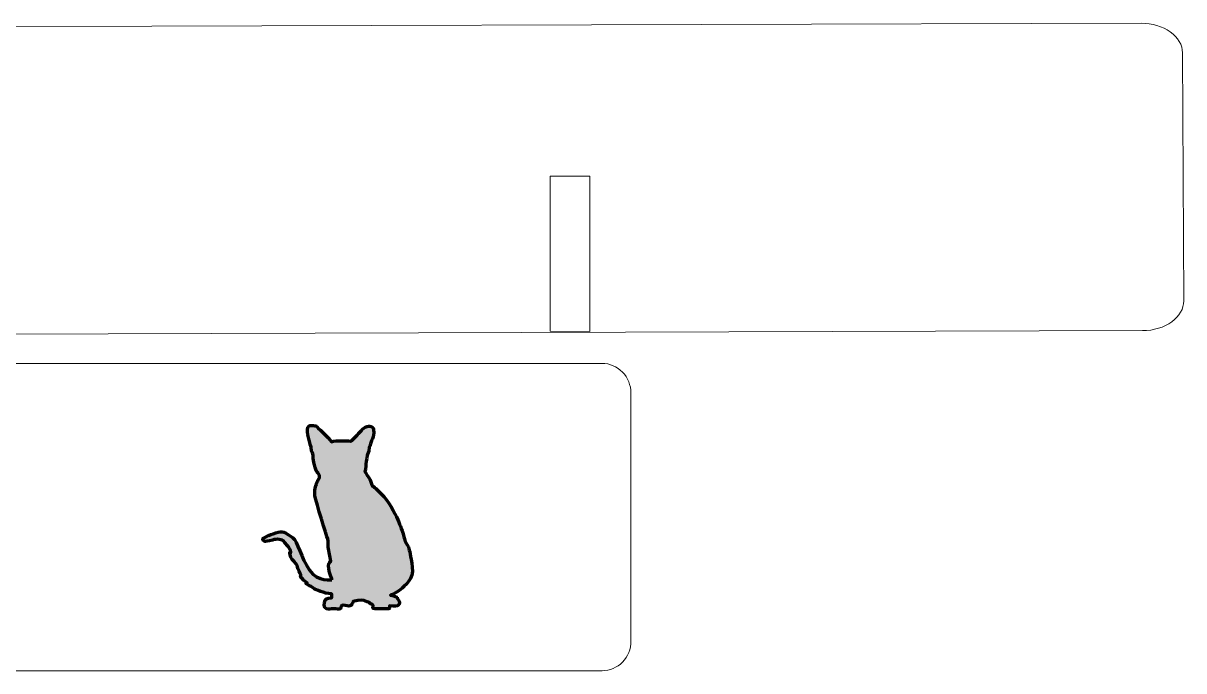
# Model space of a CAD drawing. Header units: millimetres. Extents: x -273 to -53, y 69 to 199.
# Drawn here: x -165.6 to -53.1, y 135.8 to 198.5 of the extents above; entities that cross this region are included whole.
import ezdxf

# ---------------------------------------------------------------- set-up
doc = ezdxf.new("R2010")
doc.units = ezdxf.units.MM
doc.header["$MEASUREMENT"] = 0
doc.layers.add('Calque_par_d_faut', color=7, linetype='Continuous')

msp = doc.modelspace()

# ---------------------------------------------------------------- hatches: boundary and pattern name
at = {"layer": 'Calque_par_d_faut', "true_color": 0x191919}
h = msp.add_hatch(color=250, dxfattribs=at)
edge = h.paths.add_edge_path()
edge.add_spline(control_points=[(-135.6695, 144.5922), (-135.6695, 144.5922), (-136.9869, 144.3372), (-137.8369, 145.5272), (-138.6868, 146.7172), (-138.9418, 148.2896), (-139.4943, 148.6721), (-140.0467, 149.0545), (-140.2804, 149.3732), (-140.8754, 149.2033), (-141.4704, 149.0333), (-142.2778, 148.6933), (-142.3628, 148.5658), (-142.4478, 148.4383), (-142.1503, 148.3108), (-142.1503, 148.3108), (-142.1503, 148.3108), (-141.8529, 148.3108), (-141.4279, 148.4383), (-141.0029, 148.5658), (-140.4504, 148.5233), (-140.2804, 148.2683), (-140.1104, 148.0133), (-139.813, 147.7584), (-139.6855, 147.4184), (-139.558, 147.0784), (-139.728, 147.2484), (-139.728, 147.2484), (-139.728, 147.2484), (-139.7705, 146.8234), (-139.5155, 146.5684), (-139.2605, 146.3134), (-138.963, 145.9736), (-139.0055, 145.8459), (-139.048, 145.7186), (-138.6656, 145.0809), (-138.6656, 145.0809), (-138.6656, 145.0809), (-138.7081, 144.8684), (-138.7081, 144.8684), (-138.7081, 144.8684), (-138.4956, 144.6562), (-138.4956, 144.6562), (-138.4956, 144.6562), (-138.3681, 144.4861), (-138.1556, 144.3585), (-137.9431, 144.2311), (-138.1981, 144.2311), (-138.1981, 144.2311), (-138.1981, 144.2311), (-137.8156, 143.9762), (-137.6881, 143.9337), (-137.5606, 143.8913), (-137.3057, 143.6787), (-137.3057, 143.6787), (-137.3057, 143.6787), (-136.4132, 143.2537), (-135.6907, 143.2112), (-135.6058, 143.126), (-135.6907, 142.8286), (-135.6907, 142.8286), (-135.6907, 142.8286), (-136.2432, 142.8286), (-136.3282, 142.616), (-136.4132, 142.4035), (-136.4982, 141.8087), (-136.2008, 141.7663), (-135.9033, 141.7238), (-135.7757, 141.7663), (-135.7757, 141.7663), (-135.7757, 141.7663), (-135.4783, 141.8087), (-135.2658, 141.7663), (-135.0533, 141.7238), (-134.8408, 141.7663), (-134.8408, 141.7663), (-134.8408, 141.7663), (-134.7558, 142.0212), (-134.7558, 142.0212), (-134.7558, 142.0212), (-134.6708, 142.1914), (-134.3734, 142.1061), (-134.0759, 142.0212), (-133.9484, 142.0212), (-133.8209, 142.1061), (-133.6934, 142.1914), (-133.6084, 142.4888), (-133.6084, 142.4888), (-133.6084, 142.4888), (-132.716, 142.6589), (-132.5461, 142.5736), (-132.376, 142.4888), (-132.0786, 142.4035), (-132.0786, 142.4035), (-132.0786, 142.4035), (-131.951, 142.2338), (-131.8236, 142.2338), (-131.696, 142.2338), (-131.6536, 142.0212), (-131.6536, 142.0212), (-131.6536, 142.0212), (-131.7384, 141.8511), (-131.6536, 141.8087), (-131.5687, 141.7663), (-130.8887, 141.7663), (-130.5912, 141.7663), (-130.2935, 141.7663), (-130.1237, 141.7238), (-130.0813, 141.8511), (-130.0385, 141.9788), (-130.0813, 142.0637), (-130.0813, 142.0637), (-130.0813, 142.0637), (-129.7411, 142.0212), (-129.7411, 142.0212), (-129.7411, 142.0212), (-129.2736, 141.9788), (-129.1887, 142.1489), (-129.1038, 142.3186), (-129.0614, 142.3611), (-129.1887, 142.5736), (-129.3163, 142.7862), (-129.3588, 142.9138), (-129.3588, 142.9138), (-129.3588, 142.9138), (-129.6986, 143.0412), (-129.6986, 143.0412), (-129.6986, 143.0412), (-129.996, 143.0836), (-129.996, 143.0836), (-129.996, 143.0836), (-129.4012, 143.2961), (-129.0186, 143.636), (-128.6363, 143.9762), (-127.7013, 144.6562), (-127.8714, 145.8034), (-128.0411, 146.9509), (-128.1263, 147.4184), (-128.2537, 147.7584), (-128.3813, 148.0984), (-128.5511, 148.1408), (-128.6363, 148.5658), (-128.7212, 148.9908), (-128.9761, 149.6707), (-129.1887, 150.1807), (-129.4012, 150.6907), (-129.9536, 151.8806), (-130.6337, 152.6455), (-131.3137, 153.4105), (-131.696, 153.6654), (-131.696, 153.6654), (-131.696, 153.6654), (-131.696, 153.538), (-131.7809, 153.793), (-131.8661, 154.0479), (-131.9934, 154.3879), (-132.0359, 154.4304), (-132.0786, 154.4729), (-132.4609, 155.0679), (-132.4609, 155.0679), (-132.4609, 155.0679), (-132.376, 155.4928), (-132.376, 155.7903), (-132.376, 156.0878), (-132.2059, 156.7252), (-132.2059, 156.7252), (-132.2059, 156.7252), (-132.0786, 157.0653), (-132.0786, 157.0653), (-132.0786, 157.0653), (-132.0359, 157.4477), (-132.0359, 157.4477), (-132.0359, 157.4477), (-131.8236, 158.0427), (-131.7384, 158.2552), (-131.6536, 158.4676), (-131.5687, 158.8501), (-131.6111, 158.9351), (-131.6536, 159.0201), (-131.5259, 159.3601), (-131.8661, 159.4451), (-132.2059, 159.5301), (-132.5034, 159.4026), (-132.801, 159.0626), (-133.0984, 158.7226), (-133.7359, 158.0852), (-133.7784, 158.0427), (-133.8209, 158.0002), (-135.3083, 158.1702), (-135.6907, 157.9576), (-135.9457, 158.2977), (-137.1782, 159.4876), (-137.1782, 159.4876), (-137.1782, 159.4876), (-138.0281, 159.785), (-138.0281, 159.1476), (-138.0281, 158.5101), (-137.7306, 157.6177), (-137.6881, 157.4477), (-137.6456, 157.2777), (-137.6456, 157.0653), (-137.6456, 157.0653), (-137.6456, 157.0653), (-137.5606, 156.9378), (-137.5606, 156.9378), (-137.5606, 156.9378), (-137.4332, 156.6828), (-137.4757, 156.4703), (-137.5181, 156.2578), (-137.2206, 155.1529), (-137.0931, 155.0254), (-136.9657, 154.8979), (-136.8382, 154.6854), (-136.8807, 154.5154), (-136.9232, 154.3454), (-137.0507, 154.1329), (-137.0507, 154.1329), (-137.0507, 154.1329), (-137.4332, 153.4105), (-137.3057, 152.7305), (-137.1782, 152.0506), (-136.1582, 148.8208), (-136.0733, 148.5658), (-135.9882, 148.3108), (-136.0307, 147.7584), (-136.0307, 147.7584), (-136.0307, 147.7584), (-135.8607, 146.9084), (-135.8607, 146.9084), (-135.8607, 146.9084), (-135.7757, 146.3986), (-135.7757, 146.3986), (-135.7757, 146.3986), (-135.9882, 146.2285), (-135.9882, 145.9311), (-135.9882, 145.6337), (-135.8182, 144.9112), (-135.7332, 144.826), (-135.6483, 144.7411), (-135.6695, 144.5922), (-135.6695, 144.5922)], knot_values=[0, 0, 0, 0, 0.0125, 0.0125, 0.0125, 0.025, 0.025, 0.025, 0.0375, 0.0375, 0.0375, 0.05, 0.05, 0.05, 0.0625, 0.0625, 0.0625, 0.075, 0.075, 0.075, 0.0875, 0.0875, 0.0875, 0.1, 0.1, 0.1, 0.1125, 0.1125, 0.1125, 0.125, 0.125, 0.125, 0.1375, 0.1375, 0.1375, 0.15, 0.15, 0.15, 0.1625, 0.1625, 0.1625, 0.175, 0.175, 0.175, 0.1875, 0.1875, 0.1875, 0.2, 0.2, 0.2, 0.2125, 0.2125, 0.2125, 0.225, 0.225, 0.225, 0.2375, 0.2375, 0.2375, 0.25, 0.25, 0.25, 0.2625, 0.2625, 0.2625, 0.275, 0.275, 0.275, 0.2875, 0.2875, 0.2875, 0.3, 0.3, 0.3, 0.3125, 0.3125, 0.3125, 0.325, 0.325, 0.325, 0.3375, 0.3375, 0.3375, 0.35, 0.35, 0.35, 0.3625, 0.3625, 0.3625, 0.375, 0.375, 0.375, 0.3875, 0.3875, 0.3875, 0.4, 0.4, 0.4, 0.4125, 0.4125, 0.4125, 0.425, 0.425, 0.425, 0.4375, 0.4375, 0.4375, 0.45, 0.45, 0.45, 0.4625, 0.4625, 0.4625, 0.475, 0.475, 0.475, 0.4875, 0.4875, 0.4875, 0.5, 0.5, 0.5, 0.5125, 0.5125, 0.5125, 0.525, 0.525, 0.525, 0.5375, 0.5375, 0.5375, 0.55, 0.55, 0.55, 0.5625, 0.5625, 0.5625, 0.575, 0.575, 0.575, 0.5875, 0.5875, 0.5875, 0.6, 0.6, 0.6, 0.6125, 0.6125, 0.6125, 0.625, 0.625, 0.625, 0.6375, 0.6375, 0.6375, 0.65, 0.65, 0.65, 0.6625, 0.6625, 0.6625, 0.675, 0.675, 0.675, 0.6875, 0.6875, 0.6875, 0.7, 0.7, 0.7, 0.7125, 0.7125, 0.7125, 0.725, 0.725, 0.725, 0.7375, 0.7375, 0.7375, 0.75, 0.75, 0.75, 0.7625, 0.7625, 0.7625, 0.775, 0.775, 0.775, 0.7875, 0.7875, 0.7875, 0.8, 0.8, 0.8, 0.8125, 0.8125, 0.8125, 0.825, 0.825, 0.825, 0.8375, 0.8375, 0.8375, 0.85, 0.85, 0.85, 0.8625, 0.8625, 0.8625, 0.875, 0.875, 0.875, 0.8875, 0.8875, 0.8875, 0.9, 0.9, 0.9, 0.9125, 0.9125, 0.9125, 0.925, 0.925, 0.925, 0.9375, 0.9375, 0.9375, 0.95, 0.95, 0.95, 0.9625, 0.9625, 0.9625, 0.975, 0.975, 0.975, 0.9875, 0.9875, 0.9875, 1, 1, 1, 1], degree=3, periodic=1)

# ---------------------------------------------------------------- linework, layer by layer
at = {"layer": 'Calque_par_d_faut', "color": 242, "lineweight": 9}
for points, knots in [([(-227.5528, 168.2153), (-228.6138, 168.2116), (-229.6331, 168.5116), (-230.3864, 169.0493), (-231.1397, 169.587), (-231.5653, 170.322), (-231.5699, 171.0861), (-231.5699, 171.0861), (-231.687, 195.1117), (-231.687, 195.1117), (-231.6914, 195.8759), (-231.2741, 196.6102), (-230.527, 197.1532), (-229.7799, 197.6962), (-228.759, 198.0033), (-227.6981, 198.007), (-227.6981, 198.007), (-57.2386, 198.5295), (-57.2386, 198.5295), (-56.1776, 198.5333), (-55.1583, 198.2334), (-54.405, 197.6957), (-53.6516, 197.158), (-53.226, 196.4229), (-53.2216, 195.6587), (-53.2216, 195.6587), (-53.1045, 171.6332), (-53.1045, 171.6332), (-53.1, 170.8691), (-53.5173, 170.1347), (-54.2644, 169.5918), (-55.0115, 169.0488), (-56.0324, 168.7416), (-57.0934, 168.7379), (-57.0934, 168.7379), (-227.5528, 168.2153), (-227.5528, 168.2153), (-227.5528, 168.2153), (-227.5528, 168.2153), (-227.5528, 168.2153)], [0, 0, 0, 0, 0.07692308, 0.07692308, 0.07692308, 0.15384615, 0.15384615, 0.15384615, 0.23076923, 0.23076923, 0.23076923, 0.30769231, 0.30769231, 0.30769231, 0.38461538, 0.38461538, 0.38461538, 0.46153846, 0.46153846, 0.46153846, 0.53846154, 0.53846154, 0.53846154, 0.61538462, 0.61538462, 0.61538462, 0.69230769, 0.69230769, 0.69230769, 0.76923077, 0.76923077, 0.76923077, 0.84615385, 0.84615385, 0.84615385, 0.92307692, 0.92307692, 0.92307692, 1, 1, 1, 1]), ([(-110.654, 183.6991), (-110.654, 183.6991), (-110.6655, 168.6595), (-110.6655, 168.6595), (-110.6655, 168.6595), (-114.5112, 168.6781), (-114.5112, 168.6781), (-114.5112, 168.6781), (-114.4997, 183.7178), (-114.4997, 183.7178), (-114.4997, 183.7178), (-110.654, 183.6991), (-110.654, 183.6991), (-110.654, 183.6991), (-110.654, 183.6991), (-110.654, 183.6991)], [0, 0, 0, 0, 0.2, 0.2, 0.2, 0.4, 0.4, 0.4, 0.6, 0.6, 0.6, 0.8, 0.8, 0.8, 1, 1, 1, 1]), ([(-228.7841, 135.7664), (-229.5267, 135.7659), (-230.239, 136.069), (-230.7644, 136.609), (-231.2898, 137.149), (-231.5851, 137.8853), (-231.5857, 138.6494), (-231.5857, 138.6494), (-231.5857, 162.6751), (-231.5857, 162.6751), (-231.5862, 163.4394), (-231.2916, 164.1724), (-230.7669, 164.7131), (-230.2422, 165.2538), (-229.5267, 165.5578), (-228.7841, 165.5582), (-228.7841, 165.5582), (-109.4844, 165.5582), (-109.4844, 165.5582), (-108.7418, 165.5587), (-108.0294, 165.2557), (-107.504, 164.7157), (-106.9787, 164.1757), (-106.6833, 163.4394), (-106.6828, 162.6751), (-106.6828, 162.6751), (-106.6828, 138.6494), (-106.6828, 138.6494), (-106.6823, 137.8853), (-106.9768, 137.1523), (-107.5015, 136.6116), (-108.0263, 136.0709), (-108.7418, 135.7668), (-109.4844, 135.7664), (-109.4844, 135.7664), (-228.7841, 135.7664), (-228.7841, 135.7664), (-228.7841, 135.7664), (-228.7841, 135.7664), (-228.7841, 135.7664)], [0, 0, 0, 0, 0.07692308, 0.07692308, 0.07692308, 0.15384615, 0.15384615, 0.15384615, 0.23076923, 0.23076923, 0.23076923, 0.30769231, 0.30769231, 0.30769231, 0.38461538, 0.38461538, 0.38461538, 0.46153846, 0.46153846, 0.46153846, 0.53846154, 0.53846154, 0.53846154, 0.61538462, 0.61538462, 0.61538462, 0.69230769, 0.69230769, 0.69230769, 0.76923077, 0.76923077, 0.76923077, 0.84615385, 0.84615385, 0.84615385, 0.92307692, 0.92307692, 0.92307692, 1, 1, 1, 1])]:
    msp.add_open_spline(points, degree=3, knots=knots, dxfattribs=at)
at = {"layer": 'Calque_par_d_faut', "lineweight": 80}
msp.add_open_spline([(-135.6695, 144.5922), (-135.6695, 144.5922), (-136.9869, 144.3372), (-137.8369, 145.5272), (-138.6868, 146.7172), (-138.9418, 148.2896), (-139.4943, 148.6721), (-140.0467, 149.0545), (-140.2804, 149.3732), (-140.8754, 149.2033), (-141.4704, 149.0333), (-142.2778, 148.6933), (-142.3628, 148.5658), (-142.4478, 148.4383), (-142.1503, 148.3108), (-142.1503, 148.3108), (-142.1503, 148.3108), (-141.8529, 148.3108), (-141.4279, 148.4383), (-141.0029, 148.5658), (-140.4504, 148.5233), (-140.2804, 148.2683), (-140.1104, 148.0133), (-139.813, 147.7584), (-139.6855, 147.4184), (-139.558, 147.0784), (-139.728, 147.2484), (-139.728, 147.2484), (-139.728, 147.2484), (-139.7705, 146.8234), (-139.5155, 146.5684), (-139.2605, 146.3134), (-138.963, 145.9736), (-139.0055, 145.8459), (-139.048, 145.7186), (-138.6656, 145.0809), (-138.6656, 145.0809), (-138.6656, 145.0809), (-138.7081, 144.8684), (-138.7081, 144.8684), (-138.7081, 144.8684), (-138.4956, 144.6562), (-138.4956, 144.6562), (-138.4956, 144.6562), (-138.3681, 144.4861), (-138.1556, 144.3585), (-137.9431, 144.2311), (-138.1981, 144.2311), (-138.1981, 144.2311), (-138.1981, 144.2311), (-137.8156, 143.9762), (-137.6881, 143.9337), (-137.5606, 143.8913), (-137.3057, 143.6787), (-137.3057, 143.6787), (-137.3057, 143.6787), (-136.4132, 143.2537), (-135.6907, 143.2112), (-135.6058, 143.126), (-135.6907, 142.8286), (-135.6907, 142.8286), (-135.6907, 142.8286), (-136.2432, 142.8286), (-136.3282, 142.616), (-136.4132, 142.4035), (-136.4982, 141.8087), (-136.2008, 141.7663), (-135.9033, 141.7238), (-135.7757, 141.7663), (-135.7757, 141.7663), (-135.7757, 141.7663), (-135.4783, 141.8087), (-135.2658, 141.7663), (-135.0533, 141.7238), (-134.8408, 141.7663), (-134.8408, 141.7663), (-134.8408, 141.7663), (-134.7558, 142.0212), (-134.7558, 142.0212), (-134.7558, 142.0212), (-134.6708, 142.1914), (-134.3734, 142.1061), (-134.0759, 142.0212), (-133.9484, 142.0212), (-133.8209, 142.1061), (-133.6934, 142.1914), (-133.6084, 142.4888), (-133.6084, 142.4888), (-133.6084, 142.4888), (-132.716, 142.6589), (-132.5461, 142.5736), (-132.376, 142.4888), (-132.0786, 142.4035), (-132.0786, 142.4035), (-132.0786, 142.4035), (-131.951, 142.2338), (-131.8236, 142.2338), (-131.696, 142.2338), (-131.6536, 142.0212), (-131.6536, 142.0212), (-131.6536, 142.0212), (-131.7384, 141.8511), (-131.6536, 141.8087), (-131.5687, 141.7663), (-130.8887, 141.7663), (-130.5912, 141.7663), (-130.2935, 141.7663), (-130.1237, 141.7238), (-130.0813, 141.8511), (-130.0385, 141.9788), (-130.0813, 142.0637), (-130.0813, 142.0637), (-130.0813, 142.0637), (-129.7411, 142.0212), (-129.7411, 142.0212), (-129.7411, 142.0212), (-129.2736, 141.9788), (-129.1887, 142.1489), (-129.1038, 142.3186), (-129.0614, 142.3611), (-129.1887, 142.5736), (-129.3163, 142.7862), (-129.3588, 142.9138), (-129.3588, 142.9138), (-129.3588, 142.9138), (-129.6986, 143.0412), (-129.6986, 143.0412), (-129.6986, 143.0412), (-129.996, 143.0836), (-129.996, 143.0836), (-129.996, 143.0836), (-129.4012, 143.2961), (-129.0186, 143.636), (-128.6363, 143.9762), (-127.7013, 144.6562), (-127.8714, 145.8034), (-128.0411, 146.9509), (-128.1263, 147.4184), (-128.2537, 147.7584), (-128.3813, 148.0984), (-128.5511, 148.1408), (-128.6363, 148.5658), (-128.7212, 148.9908), (-128.9761, 149.6707), (-129.1887, 150.1807), (-129.4012, 150.6907), (-129.9536, 151.8806), (-130.6337, 152.6455), (-131.3137, 153.4105), (-131.696, 153.6654), (-131.696, 153.6654), (-131.696, 153.6654), (-131.696, 153.538), (-131.7809, 153.793), (-131.8661, 154.0479), (-131.9934, 154.3879), (-132.0359, 154.4304), (-132.0786, 154.4729), (-132.4609, 155.0679), (-132.4609, 155.0679), (-132.4609, 155.0679), (-132.376, 155.4928), (-132.376, 155.7903), (-132.376, 156.0878), (-132.2059, 156.7252), (-132.2059, 156.7252), (-132.2059, 156.7252), (-132.0786, 157.0653), (-132.0786, 157.0653), (-132.0786, 157.0653), (-132.0359, 157.4477), (-132.0359, 157.4477), (-132.0359, 157.4477), (-131.8236, 158.0427), (-131.7384, 158.2552), (-131.6536, 158.4676), (-131.5687, 158.8501), (-131.6111, 158.9351), (-131.6536, 159.0201), (-131.5259, 159.3601), (-131.8661, 159.4451), (-132.2059, 159.5301), (-132.5034, 159.4026), (-132.801, 159.0626), (-133.0984, 158.7226), (-133.7359, 158.0852), (-133.7784, 158.0427), (-133.8209, 158.0002), (-135.3083, 158.1702), (-135.6907, 157.9576), (-135.9457, 158.2977), (-137.1782, 159.4876), (-137.1782, 159.4876), (-137.1782, 159.4876), (-138.0281, 159.785), (-138.0281, 159.1476), (-138.0281, 158.5101), (-137.7306, 157.6177), (-137.6881, 157.4477), (-137.6456, 157.2777), (-137.6456, 157.0653), (-137.6456, 157.0653), (-137.6456, 157.0653), (-137.5606, 156.9378), (-137.5606, 156.9378), (-137.5606, 156.9378), (-137.4332, 156.6828), (-137.4757, 156.4703), (-137.5181, 156.2578), (-137.2206, 155.1529), (-137.0931, 155.0254), (-136.9657, 154.8979), (-136.8382, 154.6854), (-136.8807, 154.5154), (-136.9232, 154.3454), (-137.0507, 154.1329), (-137.0507, 154.1329), (-137.0507, 154.1329), (-137.4332, 153.4105), (-137.3057, 152.7305), (-137.1782, 152.0506), (-136.1582, 148.8208), (-136.0733, 148.5658), (-135.9882, 148.3108), (-136.0307, 147.7584), (-136.0307, 147.7584), (-136.0307, 147.7584), (-135.8607, 146.9084), (-135.8607, 146.9084), (-135.8607, 146.9084), (-135.7757, 146.3986), (-135.7757, 146.3986), (-135.7757, 146.3986), (-135.9882, 146.2285), (-135.9882, 145.9311), (-135.9882, 145.6337), (-135.8182, 144.9112), (-135.7332, 144.826), (-135.6483, 144.7411), (-135.6695, 144.5922), (-135.6695, 144.5922)], degree=3, knots=[0, 0, 0, 0, 0.0125, 0.0125, 0.0125, 0.025, 0.025, 0.025, 0.0375, 0.0375, 0.0375, 0.05, 0.05, 0.05, 0.0625, 0.0625, 0.0625, 0.075, 0.075, 0.075, 0.0875, 0.0875, 0.0875, 0.1, 0.1, 0.1, 0.1125, 0.1125, 0.1125, 0.125, 0.125, 0.125, 0.1375, 0.1375, 0.1375, 0.15, 0.15, 0.15, 0.1625, 0.1625, 0.1625, 0.175, 0.175, 0.175, 0.1875, 0.1875, 0.1875, 0.2, 0.2, 0.2, 0.2125, 0.2125, 0.2125, 0.225, 0.225, 0.225, 0.2375, 0.2375, 0.2375, 0.25, 0.25, 0.25, 0.2625, 0.2625, 0.2625, 0.275, 0.275, 0.275, 0.2875, 0.2875, 0.2875, 0.3, 0.3, 0.3, 0.3125, 0.3125, 0.3125, 0.325, 0.325, 0.325, 0.3375, 0.3375, 0.3375, 0.35, 0.35, 0.35, 0.3625, 0.3625, 0.3625, 0.375, 0.375, 0.375, 0.3875, 0.3875, 0.3875, 0.4, 0.4, 0.4, 0.4125, 0.4125, 0.4125, 0.425, 0.425, 0.425, 0.4375, 0.4375, 0.4375, 0.45, 0.45, 0.45, 0.4625, 0.4625, 0.4625, 0.475, 0.475, 0.475, 0.4875, 0.4875, 0.4875, 0.5, 0.5, 0.5, 0.5125, 0.5125, 0.5125, 0.525, 0.525, 0.525, 0.5375, 0.5375, 0.5375, 0.55, 0.55, 0.55, 0.5625, 0.5625, 0.5625, 0.575, 0.575, 0.575, 0.5875, 0.5875, 0.5875, 0.6, 0.6, 0.6, 0.6125, 0.6125, 0.6125, 0.625, 0.625, 0.625, 0.6375, 0.6375, 0.6375, 0.65, 0.65, 0.65, 0.6625, 0.6625, 0.6625, 0.675, 0.675, 0.675, 0.6875, 0.6875, 0.6875, 0.7, 0.7, 0.7, 0.7125, 0.7125, 0.7125, 0.725, 0.725, 0.725, 0.7375, 0.7375, 0.7375, 0.75, 0.75, 0.75, 0.7625, 0.7625, 0.7625, 0.775, 0.775, 0.775, 0.7875, 0.7875, 0.7875, 0.8, 0.8, 0.8, 0.8125, 0.8125, 0.8125, 0.825, 0.825, 0.825, 0.8375, 0.8375, 0.8375, 0.85, 0.85, 0.85, 0.8625, 0.8625, 0.8625, 0.875, 0.875, 0.875, 0.8875, 0.8875, 0.8875, 0.9, 0.9, 0.9, 0.9125, 0.9125, 0.9125, 0.925, 0.925, 0.925, 0.9375, 0.9375, 0.9375, 0.95, 0.95, 0.95, 0.9625, 0.9625, 0.9625, 0.975, 0.975, 0.975, 0.9875, 0.9875, 0.9875, 1, 1, 1, 1], dxfattribs=at)

doc.saveas('drawing.dxf')
